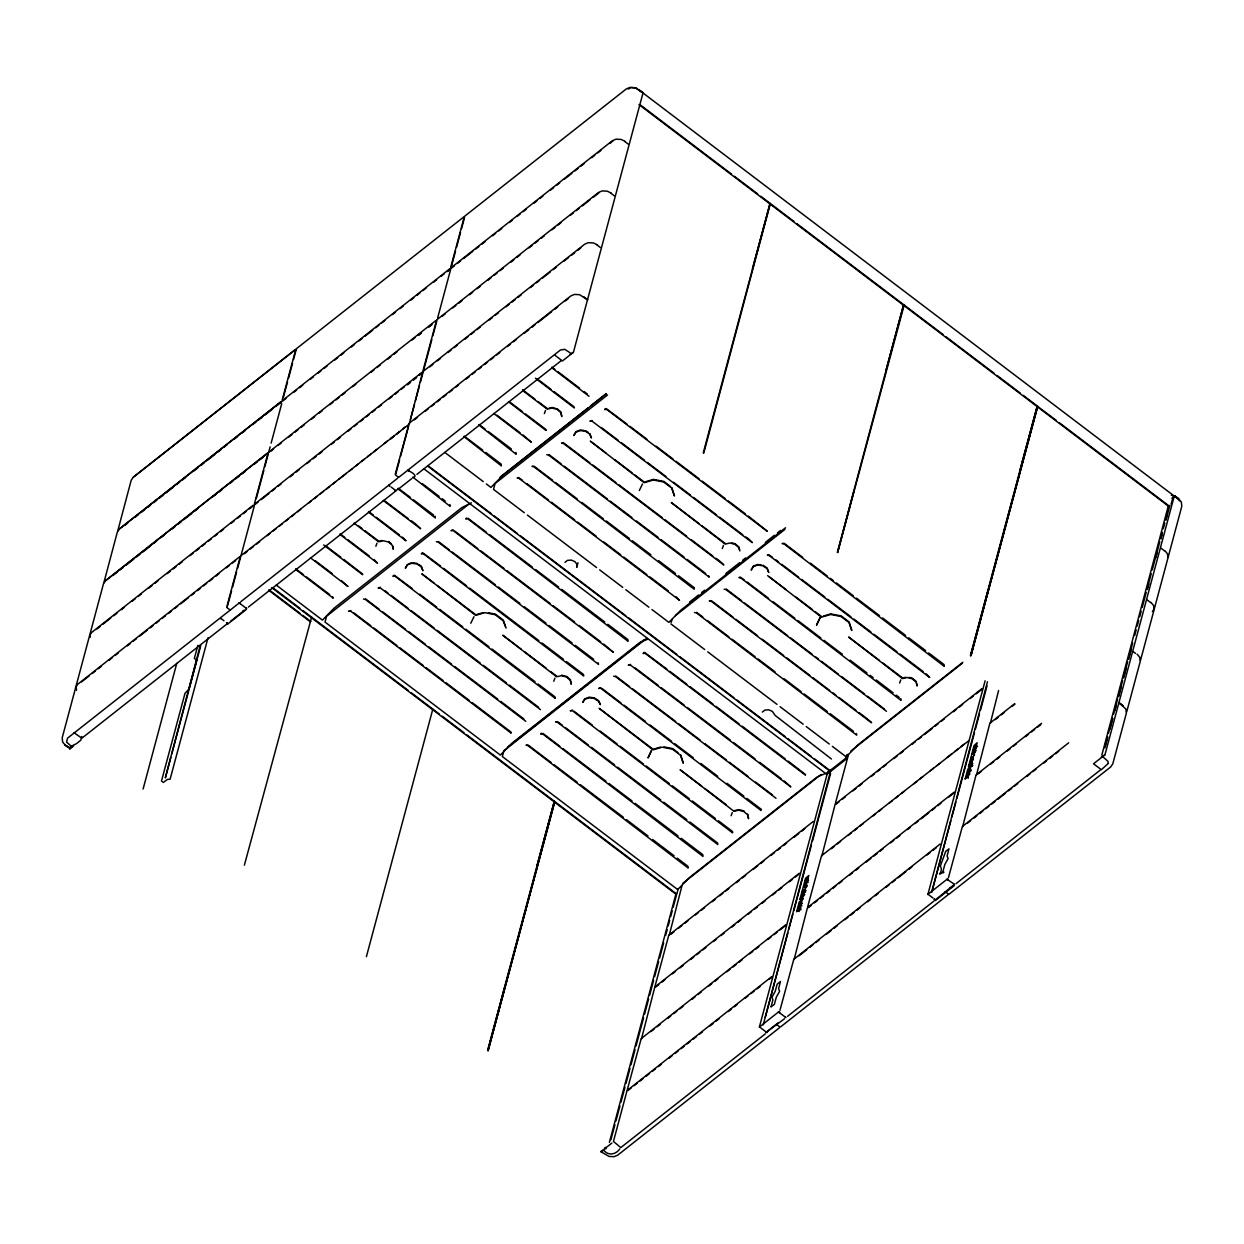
<?xml version="1.0" encoding="UTF-8"?>
<svg xmlns="http://www.w3.org/2000/svg" width="1244" height="1244" viewBox="0 0 1244 1244"><rect width="100%" height="100%" fill="white"/><g stroke="black" fill="none" stroke-linecap="round" stroke-linejoin="round"><path stroke-width="1.5" d="M73.925 732.685L81.886 738.19L226.175 624.581M945.098 891.824L949.016 894.249L1110.659 766.973L1112.789 763.878L1126.333 713.294L1125.867 709.018L1119.273 703.031M778.029 1022.895L765.962 1032.489L784.482 1018.758M933.016 898.044L928.008 894.249L947.011 879.29L954.521 884.329L935.441 899.879L934.306 899.023M226.657 622.933L227.652 623.571L226.532 622.715M246.374 607.818L246.654 608.596L239.237 602.967L67.534 738.174L66.57 742.108L71.934 746.804L72.261 745.638M408.763 471.025C405.14 469.004 420.13 475.55 413.117 477.525M785.104 1016.846L785.944 1017.608L778.511 1011.978L759.509 1026.938L765.806 1031.727M587.588 299.897L579.564 294.688L574.417 294.408L570.778 295.979L409.167 423.255L395.25 474.337M464.618 216.254L626.245 88.977L629.884 87.422L635.031 87.686L643.055 92.771L573.422 352.301L569.643 355.286M601.318 1151.104L601.614 1151.928M511.051 732.358L510.989 732.965M545.992 429.755L545.929 430.377M540.471 709.64L380.213 587.837L378.129 587.992L380.369 587.261M589.065 396.292L551.745 367.742M694.339 588.008L694.121 589.205L533.925 466.795L531.997 466.36L534.08 466.22L552.523 480.2M805.412 775.136L645.154 653.333L643.07 653.489L643.754 652.494M504.675 987.409L488.27 1049.143L554.591 801.634L488.021 1051.024L554.84 801.634M770.347 203.721L703.777 453.127M854.022 490.805L837.616 552.554L904.186 305.044M987.612 592.128L970.693 655.743L1037.527 406.353L1056.358 420.456M1037.527 406.353L970.958 655.759L1037.776 406.368M69.866 747.52L69.819 748.888L73.614 745.902M81.809 736.51L80.813 740.242L77.019 743.212M143.107 788.991L176.772 663.363M197.843 645.356L194.344 658.434L196.241 659.864M200.113 645.931L165.328 777.935L170.801 757.456M197.205 658.527L188.979 689.207L185.014 693.266L161.487 781.03L163.384 782.46L167.318 779.444L170.117 779.211L208.028 637.721M171.812 753.724L200.735 645.76M226.75 607.041L240.294 556.457M254.476 503.54L268.035 452.956M282.201 400.039L295.761 349.471M227.543 605.828L231.571 590.853M232.566 587.106L236.578 572.116M237.588 568.368L240.605 557.125M240.916 555.959L254.46 505.375M256.28 498.595L263.806 470.496M264.817 466.749L268.331 453.625M268.642 452.458L270.15 446.845M271.145 443.097L281.688 403.756M283.508 396.96L287.535 381.986M288.53 378.238L292.542 363.248M293.553 359.5L296.056 350.124M244.368 865.202L311.622 617.164M333.05 598.022L332.677 596.825M347.838 586.359L341.322 580.513M362.642 574.712L323.689 544.965M375.859 546.287L376.979 543.177M422.665 372.018L409.416 423.489M422.976 370.852L436.535 320.268M450.717 267.351L464.261 216.767M399.557 460.031L395.545 475.006L398.391 477.167M400.568 456.284L408.592 426.303M410.411 419.523L414.439 404.533M415.434 400.786L419.446 385.796M420.456 382.048L422.96 372.687M423.784 369.639L431.808 339.674M432.819 335.927L436.831 320.936M437.655 317.889L450.701 269.186M451.51 266.138L455.522 251.164M456.532 247.416L460.544 232.426M461.555 228.678L464.556 217.436M363.497 599.048L365.425 599.484L525.777 721.318M377.43 563.066L373.977 559.536M405.871 540.673L402.418 537.144M436.317 541.715L438.246 542.151L598.519 664.358L598.224 662.772M366.389 956.698L432.834 709.096M470.776 623.26L473.964 616.729M531.141 442.024L523.071 434.996M544.359 413.583L545.494 410.489M546.785 454.713L548.713 455.148L708.971 576.952M506.106 628.111L503.151 620.74L495.174 614.692L484.818 612.67L475.659 615.376L421.809 573.826L434.156 583.203M574.37 407.97L535.418 378.223M577.993 562.708L576.749 567.388L577.029 564.434L574.946 561.65L571.307 560.095L567.482 560.36L564.963 562.35M553.782 681.23L554.917 678.135M488.006 1048.925L554.311 801.229M639.292 490.571L642.464 484.025M613.385 652.322L603.791 644.143M613.65 676.207L615.578 676.643L776.007 798.275M703.264 452.894L770.067 203.316L752.449 268.797M671.231 622.404L672.009 619.481M679.488 600.277L676.036 596.747M694.541 612.499L696.453 612.934L856.727 735.157L856.447 733.571M709.064 576.983L708.691 575.785M722.298 548.542L723.417 545.432M724.117 589.205L726.045 589.64L886.474 711.273M739.9 550.968L738.718 547.531L735.002 544.328L729.886 543.022L725.128 544.094L671.278 502.545L699.05 523.615M767.175 531.079L748.282 516.104M605.533 1147.341L605.968 1148.787M609.389 1142.381L676.052 893.565M610.913 1139.722L614.925 1124.716M615.936 1120.968L619.947 1105.963M620.958 1102.215L624.97 1087.209M625.981 1083.462L629.993 1068.472M631.003 1064.708L635.031 1049.718M636.026 1045.955L643.568 1017.841M644.579 1014.093L648.591 999.087M649.601 995.34L653.613 980.334M654.624 976.587L658.636 961.581M659.647 957.833L663.658 942.828M665.68 935.332L667.173 929.703M668.183 925.956L669.692 920.327M670.703 916.579L672.211 910.95M673.206 907.203L676.72 894.078L466.951 734.971M677 893.285L678.244 888.651M626.992 1090.848L613.447 1141.432L620.787 1147.606L765.324 1033.842M627.303 1089.682L641.22 1038.584L785.493 924.976M654.733 987.363L641.469 1038.833M655.044 986.181L668.759 935.286L813.234 821.475M681.961 885.728L669.21 935.332M767.641 575.63L821.491 617.179L830.65 614.474L841.006 616.495L848.968 622.529L851.782 630.506L849.123 621.953L841.162 615.904L830.805 613.883L823.481 616.06M731.114 815.737L732.249 812.627M837.352 552.336L903.642 304.64L886.039 370.121M790.717 786.814L784.202 780.952M759.338 1027.217L827.664 772.229M831.023 769.445L763.241 1024.838M765.247 1017.343L787.856 932.969M788.851 929.221L792.879 914.216M793.874 910.468L811.461 844.847M812.472 841.099L830.557 773.597M846.837 754.688L845.92 758.094L829.639 770.907L427.734 466.08M847.895 754.346L846.729 758.731L826.825 774.39L424.08 468.941M779.957 1010.315L793.796 959.295L940.137 844.023M807.372 907.98L794.123 959.466M807.683 906.814L821.506 855.779L968.952 740.584M835.097 804.479L821.849 855.965M835.408 803.313L848.47 754.61M899.614 683.034L900.749 679.924M929.641 677.42L926.189 673.89M970.429 655.541L1037.232 405.964L1023.314 395.405M927.853 894.529L985.124 680.779M987.472 681.743L931.74 892.15L950.82 820.9M951.831 817.152L955.859 802.147M956.854 798.399L974.441 732.778M975.451 729.031L979.463 714.025M980.474 710.277L987.005 685.91M942.983 871.406L944.834 864.471L948.13 858.531L947.104 856.012L948.954 848.843L945.704 851.409L940.34 866.119C944.32 872.775 934.26 876.818 943.792 872.013M948.457 877.611L962.374 826.514L1068.674 742.808M962.623 826.762L976.027 775.028L1041.539 723.339M998.59 690.529L990.348 723.262M1101.842 755.03L1168.318 505.904M1105.03 746.167L1107.533 736.79M1108.544 733.043L1112.571 718.037M1113.567 714.289L1117.594 699.284M1118.589 695.536L1122.617 680.53M1123.612 676.783L1127.639 661.777M1128.65 658.029L1132.662 643.039M1134.668 635.529L1136.176 629.915M1137.187 626.152L1138.695 620.538M1139.691 616.775L1141.199 611.162M1142.21 607.399L1146.222 592.408M1147.232 588.661L1151.244 573.655M1152.255 569.908L1159.797 541.778M1160.792 538.03L1162.3 532.401M1163.311 528.653L1164.819 523.024M1165.815 519.277L1167.323 513.648M1104.921 747.877L1107.751 737.303M1109.912 729.217L1112.774 718.566M1114.919 710.573L1116.412 704.975M1118.605 696.796L1121.419 686.315M1123.627 678.058L1126.411 667.655M1128.635 659.336L1131.402 648.995M1147.341 589.547L1148.85 583.934M1155.909 557.576L1157.402 551.978M1160.901 538.932L1162.409 533.334M1165.908 520.272L1169.904 505.344M1171.164 504.131L1173.232 496.418M1104.812 755.326L1174.289 495.998M1126.644 712.128L1140.204 661.559L1139.737 657.267L1137.125 654.204M1140.515 660.377L1154.074 609.809L1153.592 605.517L1150.98 602.454M1168.24 556.892L1181.8 506.308L1181.333 502.032L1178.721 498.953L1174.849 495.998L1178.721 498.953L1174.803 496.014L1171.91 498.238M536.693 866.71L554.326 801.416M1019.629 471.429L1037.263 406.15M801.136 902.693C801.882 898.09 796.58 908.027 801.136 902.693L802.349 903.611M800.669 904.994C796.829 911.743 799.052 901.231 801.882 905.927M799.441 909.006C800.203 904.404 794.9 914.34 799.441 909.006L800.654 909.924M969.636 770.005C970.382 765.402 965.08 775.339 969.636 770.005L970.849 770.922M968.781 773.162C969.542 768.559 964.24 778.495 968.781 773.162L969.993 774.079M806.594 880.317L807.76 877.844L805.288 880.379L807.822 881.234L805.832 880.923M806.952 881.561C803.111 888.278 805.319 877.829 808.165 882.494M804.137 887.236C809.953 881.327 799.612 887.376 805.972 887.672M802.815 892.135C808.631 886.241 798.306 892.275 804.666 892.57M801.976 895.291C807.791 889.398 797.451 895.431 803.811 895.727M976.291 745.716C972.466 752.433 974.658 741.984 977.504 746.633M973.477 751.392C979.292 745.483 968.967 751.516 975.327 751.811M969.636 765.76C975.436 759.866 965.111 765.9 971.471 766.195M948.239 894.638L780.517 1026.953M389.559 486L388.719 485.238L389.854 486.093M407.519 564.309L405.326 568.306L407.363 564.9L411.733 563.268L416.942 563.983L421.172 566.798L422.944 570.732L421.327 566.207L418.513 564.325M1108 763.738L1101.344 769.694L1093.538 763.785L1097.332 760.799M1152.41 611.504L1154.385 608.627L1167.929 558.058L1167.463 553.782L1164.851 550.703M971.237 764.858L977.162 742.746L974.068 745.576L968.407 766.91L971.237 764.858L972.45 765.775M294.983 349.844L133.357 477.136L131.211 480.215L117.698 531.11M281.128 401.594L119.502 528.871L117.356 531.966L103.827 582.861M267.258 453.345L105.631 580.621L103.485 583.716L89.926 634.3L90.252 637.255M967.272 777.205C970.895 771.373 962.887 779.693 967.272 777.205L968.501 778.122M561.277 360.62L416.896 474.368M801.136 898.448C806.936 892.554 796.611 898.588 802.971 898.883M973.414 753.926C977.426 748.157 969.294 755.637 973.414 753.926L974.627 754.859M972.093 758.84C976.12 753.071 967.972 760.551 972.093 758.84L973.306 759.757M970.476 762.603C976.291 756.71 965.95 762.743 972.31 763.038M972.373 765.107L971.626 766.071L970.398 765.153M69.819 748.888L71.857 746.493M418.466 335.413L421.467 332.972M428.947 326.892L431.932 324.451L428.807 326.783M407.597 384.723L410.582 382.297M413.583 379.855L416.569 377.414M419.555 374.988L422.556 372.547L419.508 374.942M390.74 438.914L393.726 436.473M396.727 434.032L399.713 431.606L396.509 433.876M296.119 348.942L463.483 217.156M133.357 477.136L294.812 350.062M282.264 400.692L449.628 268.906M450.763 268.004L612.375 140.727L616.013 139.172L621.16 139.437L625.188 141.396M119.502 528.871L280.957 401.812M124.727 525.419L127.774 523.024M135.409 517.022L138.457 514.612M141.505 512.217L144.553 509.807M147.601 507.412L150.648 505.002M153.696 502.607L156.76 500.212M159.807 497.802L162.855 495.407M165.903 492.997L173.522 486.995M176.57 484.6L179.618 482.19M182.666 479.795L185.729 477.385M193.349 471.383L197.92 467.791M200.968 465.38L204.016 462.986M207.064 460.575L214.699 454.573M217.747 452.178L220.794 449.768M223.842 447.373L226.89 444.963M234.51 438.961L237.573 436.566M242.145 432.959L245.192 430.564M252.812 424.562L255.86 422.151M258.907 419.757L261.955 417.346M265.019 414.952L272.638 408.949M275.686 406.539L281.782 401.75M282.917 400.848L285.964 398.453M293.568 392.466L296.616 390.072M299.664 387.661L302.696 385.267M310.316 379.28L313.348 376.885M317.92 373.293L320.952 370.899M324 368.504L327.048 366.094M334.652 360.107L337.699 357.712M340.732 355.317L343.779 352.923M351.383 346.936L354.431 344.541M359.003 340.934L362.035 338.539M365.083 336.144L372.687 330.158M375.735 327.763L378.782 325.368M381.815 322.973L384.863 320.579M392.466 314.577L395.514 312.182M400.07 308.59L403.118 306.195M410.722 300.208L413.77 297.814M416.818 295.403L419.85 293.009M422.898 290.614L425.946 288.219M433.55 282.233L436.597 279.838M441.153 276.246L444.201 273.835M451.416 268.16L454.48 265.75M457.528 263.355L460.575 260.945M463.623 258.55L472.767 251.35M475.814 248.94L478.862 246.545M481.926 244.135L484.973 241.74M492.593 235.738L495.641 233.328M498.688 230.933L501.736 228.523M509.371 222.52L512.419 220.126M516.991 216.518L520.039 214.123M523.086 211.713L526.134 209.319M533.769 203.316L536.817 200.906M539.865 198.511L542.913 196.117M550.532 190.099L553.58 187.704M556.628 185.309L559.676 182.899M564.263 179.291L571.882 173.289M574.93 170.894L577.978 168.484M581.026 166.09L584.074 163.695M591.709 157.693L594.756 155.282M597.804 152.888L600.852 150.477M609.995 143.278L613.043 140.867M268.393 452.443L435.758 320.641M436.893 319.755L598.504 192.478L602.143 190.923L607.29 191.187L611.317 193.147M105.616 580.621L267.087 453.562M113.919 574.775L116.967 572.364M120.015 569.97L123.063 567.559M126.11 565.165L133.73 559.162M136.793 556.752L139.841 554.357M142.889 551.947L150.508 545.945M153.556 543.55L156.604 541.14M161.176 537.548L164.239 535.138M171.859 529.135L174.906 526.741M177.954 524.33L181.002 521.936M184.05 519.541L191.685 513.523M194.733 511.128L197.78 508.734M213.019 496.714L216.083 494.319M219.131 491.924L222.178 489.514M229.798 483.512L232.846 481.117M235.893 478.707L238.941 476.312M241.989 473.902L245.052 471.507M254.196 464.292L257.244 461.897M260.291 459.502L263.339 457.092M270.57 451.401L273.618 449.006M278.19 445.414L281.222 443.004M288.841 437.017L291.873 434.623M294.921 432.228L297.969 429.833M301.001 427.438L304.049 425.044M311.653 419.041L314.701 416.647M319.273 413.055L322.305 410.66M329.909 404.673L332.957 402.278M336.004 399.884L339.037 397.474M342.084 395.079L345.132 392.684M352.736 386.697L355.784 384.303M370.992 372.314L374.04 369.919M377.087 367.524L380.12 365.13M387.739 359.143L390.772 356.748M393.819 354.353L396.867 351.959M412.075 339.97L415.123 337.575M418.155 335.18L421.203 332.786M442.133 316.303L445.181 313.892M452.8 307.89L455.848 305.495M458.912 303.085L461.959 300.69M469.579 294.688L472.627 292.278M477.198 288.686L480.246 286.275M487.881 280.273L490.929 277.878M493.977 275.468L497.025 273.074M500.072 270.679L503.12 268.269M510.74 262.266L513.803 259.872M516.851 257.461L519.899 255.067M529.042 247.851L532.09 245.457M535.138 243.062L538.186 240.652M541.249 238.257L544.297 235.847M551.916 229.845L554.964 227.45M558.012 225.04L561.06 222.645M570.218 215.43L573.266 213.035M576.314 210.64L579.362 208.23M582.41 205.835L590.029 199.833M593.093 197.423L599.188 192.618M253.387 505.095L91.761 632.372L89.615 635.466L76.071 686.05L76.537 690.327M254.522 504.193L421.887 372.391M423.022 371.505L584.649 244.228L588.272 242.673L593.419 242.938L597.447 244.897M97.001 628.92L100.049 626.525M103.096 624.115L110.716 618.112M113.779 615.718L116.827 613.308M121.399 609.7L124.447 607.305M132.066 601.303L135.114 598.893M138.162 596.498L141.225 594.103M148.845 588.101L151.892 585.691M154.94 583.296L157.988 580.886M167.147 573.686L170.195 571.276M173.243 568.881L176.29 566.486M179.338 564.076L182.386 561.682M190.005 555.679L193.053 553.269M196.117 550.874L199.164 548.464M202.212 546.069L205.26 543.659M208.308 541.264L211.356 538.87M214.403 536.459L217.451 534.065M220.515 531.654L223.562 529.26M231.182 523.257L234.23 520.847M237.277 518.453L240.325 516.042M243.373 513.648L246.421 511.237M249.484 508.843L252.532 506.448M255.191 504.349L258.239 501.954M261.271 499.559L268.891 493.557M271.923 491.162L274.971 488.768M278.018 486.373L281.051 483.978M290.179 476.794L293.226 474.384M296.274 471.989L299.306 469.594M306.926 463.608L309.958 461.213M313.006 458.818L316.054 456.424M319.086 454.029L322.134 451.619M331.262 444.435L334.309 442.04M337.357 439.645L340.389 437.25M347.993 431.264L351.041 428.853M354.089 426.459L357.137 424.064M360.169 421.669L363.217 419.275M366.265 416.88L369.297 414.485M372.345 412.091L375.393 409.696M378.425 407.301L381.473 404.891M389.077 398.904L392.124 396.509M395.172 394.115L398.204 391.72M401.252 389.325L404.3 386.931M407.332 384.536L410.38 382.126M413.428 379.731L416.46 377.336M429.786 366.856L432.834 364.445M437.421 360.838L440.469 358.443M448.089 352.441L451.137 350.03M454.184 347.636L457.232 345.241M464.867 339.239L467.915 336.829M470.963 334.434L474.011 332.024M477.058 329.629L480.106 327.219M489.25 320.019L492.313 317.624M495.361 315.214L498.409 312.819M506.028 306.817L509.076 304.407M512.124 302.012L515.172 299.602M518.235 297.207L521.283 294.797M530.426 287.597L533.474 285.203M536.522 282.792L539.569 280.398M542.617 277.987L550.252 271.985M553.3 269.59L556.348 267.18M563.967 261.178L568.539 257.586M571.602 255.175L574.65 252.781M577.698 250.371L580.746 247.976M239.517 556.846L77.906 684.122L75.76 687.217L62.2 737.801L62.666 742.077L65.279 745.156L69.073 747.877L72.09 745.856M240.667 555.944L409.105 424.204M81.606 681.867L89.226 675.865M92.289 673.471L95.337 671.06M98.385 668.666L101.433 666.255M109.052 660.253L112.1 657.858M115.148 655.448L118.211 653.053M127.355 645.838L130.402 643.443M133.45 641.049L136.498 638.638M139.546 636.244L147.181 630.241M150.229 627.831L153.276 625.437M156.324 623.026L159.372 620.632M162.42 618.221L165.468 615.827M168.515 613.432L171.579 611.022M174.626 608.627L177.674 606.217M180.722 603.822L188.342 597.82M191.389 595.409L194.437 593.015M197.485 590.605L200.548 588.21M203.596 585.815L206.644 583.405M209.692 581.01L212.74 578.6M215.787 576.205L218.835 573.795M226.47 567.793L229.518 565.398M232.566 562.988L235.614 560.593M244.368 553.704L247.416 551.294M250.448 548.899L253.496 546.505M256.544 544.11L259.576 541.715M267.196 535.729L270.228 533.334M273.276 530.939L276.323 528.529M279.356 526.134L282.404 523.74M285.451 521.345L288.484 518.95M291.531 516.555L294.579 514.161M297.611 511.766L300.659 509.371M308.263 503.369L311.311 500.974M314.359 498.58L317.391 496.185M320.439 493.79L323.487 491.396M326.534 489.001L329.567 486.606M332.615 484.211L335.662 481.801M338.695 479.406L346.314 473.42M349.346 471.025L352.394 468.63M355.442 466.236L358.474 463.841M361.522 461.446L364.57 459.036M367.602 456.641L370.65 454.247M373.698 451.852L376.73 449.457M384.349 443.47L387.382 441.076M390.429 438.681L393.477 436.271M402.605 429.087L405.637 426.692M414.392 419.803L417.455 417.393M425.075 411.391L428.123 408.996M431.17 406.586L434.218 404.191M437.266 401.781L440.314 399.386M443.377 396.976L446.425 394.581M449.473 392.187L452.521 389.776M455.568 387.382L458.616 384.971M466.236 378.969L469.299 376.574M472.347 374.164L475.395 371.769M478.442 369.359L481.49 366.964M484.538 364.57L487.586 362.159M490.634 359.765L493.681 357.355M496.745 354.96L499.793 352.55M507.412 346.547L510.46 344.153M513.508 341.742L516.555 339.348M524.191 333.345L528.762 329.738M531.81 327.343L534.858 324.933M537.906 322.538L551.636 311.731M554.684 309.336L557.732 306.926M565.351 300.924L568.399 298.529M240.838 601.692L397.66 478.194M398.795 477.307L560.422 350.015L564.76 349.331L570.25 352.892M72.929 745.389L76.459 743.663M230.84 621.051L243.466 611.115M248.396 607.072L394.675 491.878M398.204 489.25L395.172 490.774M399.34 488.363L411.982 478.411M569.892 354.353L573.422 352.301M227.465 624.27L246.468 609.296M566.222 357.977L562.428 360.962L554.637 355.038M566.798 357.526L569.068 355.737M500.026 477.214L587.992 407.939M591.024 405.544L606.201 393.602M606.061 394.006L502.7 475.41L490.945 487.43L486.326 483.932M469.439 503.711L326.581 616.215L325.011 622.062L500.383 755.077L512.124 743.057L639.82 642.495L647.409 639.292M607.554 394.954L495.081 483.527L493.51 489.374L524.284 512.715M471.398 502.825L461.882 507.552L334.185 608.098L322.445 620.118L276.292 585.115M393.602 575.35L392.917 576.345L395.001 576.19L555.275 698.413L554.979 696.827L538.077 684.013M422.058 552.942L421.374 553.938L423.458 553.798L583.731 676.005L583.436 674.419L566.533 661.606M466.438 518.002L465.754 518.997L467.822 518.841L628.033 641.266L627.816 639.478L607.834 624.332M605.346 408.607L604.662 409.603L606.745 409.447L766.957 531.141M689.487 602.143L698.584 594.99M701.616 592.595L704.648 590.2M725.89 573.484L739.542 562.739M742.575 560.344L745.607 557.95M765.324 542.431L774.421 535.262M777.453 532.867L780.486 530.488M785.508 527.767L680.623 610.353L668.883 622.373L651.965 609.544M507.645 747.193L553.036 711.459M556.052 709.064L581.772 688.818M584.804 686.424L587.837 684.044M590.853 681.665L622.638 656.645M625.654 654.251L643.817 639.96M646.771 638.203L503.898 750.723L502.343 756.554L677.7 889.569L689.456 877.549L817.137 776.987L824.741 773.784M675.445 615.624L784.871 529.446M541.358 733.136L540.673 734.131L542.757 733.991L702.953 856.401L702.736 854.612L681.214 838.301M762.37 712.081L764.904 710.091L768.714 709.811L772.353 711.366L775.136 715.409L831.427 758.995M962.84 662.259L857.956 744.845L846.2 756.865L832.36 746.369M682.816 883.349L821.024 774.514M850.849 751.018L962.079 663.425M826.016 773.784L829.764 770.44L814.307 758.716M835.47 803.966L981.734 688.787M671.138 934.042L674.17 931.663M678.726 928.071L681.774 925.676M684.806 923.281L687.839 920.887M695.443 914.915L698.475 912.521M701.507 910.126L704.555 907.731M712.143 901.76L715.176 899.365M719.732 895.773L722.78 893.379M725.812 890.999L728.844 888.605M736.448 882.618L739.48 880.223M742.512 877.844L745.56 875.449M753.149 869.463L757.705 865.871M760.737 863.491L763.785 861.097M771.373 855.11L774.406 852.715M777.453 850.336L780.486 847.941M783.518 845.547L786.566 843.152M794.154 837.181L798.71 833.589M801.742 831.194L804.79 828.799M836.124 804.122L839.171 801.711M842.219 799.317L845.267 796.922M852.886 790.92L855.934 788.525M858.982 786.115L862.03 783.72M871.173 776.52L874.221 774.126M877.269 771.715L880.317 769.321M883.364 766.926L886.412 764.516M894.032 758.529L897.079 756.119M900.127 753.724L903.175 751.329M912.303 744.13L915.351 741.719M918.399 739.325L921.446 736.93M924.494 734.52L932.114 728.533M935.161 726.123L938.209 723.728M941.257 721.333L944.305 718.923M953.448 711.723L956.496 709.329M959.544 706.934L962.592 704.524M970.211 698.537L973.259 696.127M976.307 693.732L982.402 688.927M655.09 986.834L799.363 873.226M1014.404 703.886L989.851 723.262L976.478 775.012M655.759 986.99L658.791 984.595M661.824 982.2L664.871 979.821M672.46 973.834L675.492 971.44M680.048 967.863L683.096 965.468M690.684 959.482L693.717 957.087M696.764 954.708L699.797 952.313M702.829 949.918L705.877 947.524M713.465 941.553L716.497 939.158M721.053 935.566L724.101 933.171M731.69 927.2L734.722 924.805M737.77 922.41L740.802 920.016M748.39 914.045L751.438 911.65M754.47 909.255L757.503 906.86M762.059 903.268L765.107 900.889M772.695 894.902L775.727 892.508M778.775 890.113L781.807 887.734M789.396 881.747L792.444 879.352M795.476 876.958L798.508 874.563M831.412 848.672L834.444 846.262M837.492 843.867L840.54 841.473M848.159 835.47L851.207 833.076M854.255 830.665L857.303 828.271M860.35 825.876L863.398 823.466M872.542 816.266L875.589 813.871M878.637 811.477L881.685 809.066M889.304 803.08L892.352 800.669M895.4 798.275L898.448 795.88M901.496 793.47L904.543 791.075M913.687 783.875L916.735 781.481M919.782 779.071L922.815 776.676M930.434 770.674L933.482 768.279M936.53 765.884L939.578 763.474M947.197 757.472L951.769 753.88M954.817 751.485L957.864 749.075M960.912 746.68L963.96 744.285M995.324 719.592L998.357 717.197M1001.389 714.802L1004.437 712.408M1012.025 706.437L1015.057 704.042M807.729 907.467L954.008 792.272M651.001 1031.571L654.033 1029.177M657.081 1026.782L660.113 1024.387M667.701 1018.416L670.749 1016.021M673.781 1013.627L676.814 1011.232M679.862 1008.837L682.894 1006.443M692.006 999.274L695.038 996.879M698.086 994.485L701.118 992.09M708.707 986.119L711.755 983.724M714.787 981.329L717.819 978.935M726.931 971.766L729.979 969.371M733.011 966.977L736.044 964.598M739.076 962.203L742.124 959.808M749.712 953.821L752.744 951.442M755.792 949.048L758.824 946.653M767.937 939.469L770.969 937.09M774.017 934.695L777.049 932.3M780.081 929.906L786.161 925.116M808.398 907.622L811.446 905.212M814.493 902.817L817.541 900.423M820.589 898.012L823.637 895.618M826.685 893.223L829.732 890.813M832.78 888.418L835.828 886.023M838.876 883.613L841.924 881.219M849.528 875.216L852.575 872.821M855.623 870.427L858.671 868.017M866.29 862.014L870.862 858.422M873.91 856.027L876.958 853.617M880.006 851.223L883.053 848.828M890.673 842.826L893.721 840.431M896.769 838.021L899.816 835.626M907.436 829.624L910.484 827.229M915.055 823.621L918.103 821.227M921.151 818.832L928.77 812.83M931.818 810.435L934.85 808.025M937.898 805.63L940.946 803.235M948.566 797.233L954.661 792.428M978.422 773.721L981.454 771.327M990.566 764.158L993.598 761.763M996.646 759.369L999.678 756.974M1007.267 751.003L1010.315 748.608M1013.347 746.213L1016.379 743.819M1025.491 736.65L1028.539 734.255M1031.571 731.861L1034.604 729.482M1037.651 727.087L1040.684 724.692M627.349 1090.335L771.638 976.727M628.018 1090.49L631.066 1088.096M634.098 1085.701L637.13 1083.306M640.162 1080.927L643.21 1078.532M646.242 1076.138L649.275 1073.743M652.322 1071.348L655.355 1068.969M658.387 1066.574L661.435 1064.18M669.023 1058.193L672.055 1055.798M675.103 1053.419L678.135 1051.024M681.168 1048.63L684.216 1046.235M687.248 1043.84L690.28 1041.461M693.328 1039.067L696.36 1036.672M699.392 1034.277L702.44 1031.882M710.029 1025.911L713.061 1023.517M716.109 1021.122L719.141 1018.727M728.253 1011.559L731.285 1009.164M734.333 1006.769L737.365 1004.374M744.954 998.403L748.002 996.009M751.034 993.614L754.066 991.219M757.114 988.824L760.146 986.445M769.258 979.261L772.291 976.867M799.099 955.765L806.718 949.763M809.766 947.368L812.814 944.958M815.862 942.563L818.91 940.169M826.529 934.166L831.101 930.574M834.149 928.164L837.196 925.769M844.816 919.767L847.864 917.372M850.912 914.962L853.959 912.567M857.007 910.173L860.039 907.778M867.659 901.776L870.707 899.365M875.278 895.773L878.326 893.379M885.946 887.376L888.994 884.966M892.041 882.571L895.089 880.177M898.137 877.766L905.756 871.78M908.804 869.369L911.852 866.975M927.091 854.97L930.139 852.575M933.187 850.181L936.234 847.77M967.583 823.077L970.631 820.682M973.663 818.303L976.696 815.909M979.743 813.514L982.776 811.119M985.808 808.724L988.856 806.345M991.888 803.951L994.92 801.556M997.968 799.161L1005.556 793.19M1008.589 790.795L1011.636 788.401M1014.669 786.006L1017.701 783.611M1026.813 776.443L1029.861 774.048M1032.893 771.653L1035.925 769.258M1043.529 763.287L1046.562 760.893M1049.594 758.498L1052.642 756.103M1055.674 753.708L1058.706 751.329M604.631 1148.056L605.299 1148.57M611.924 1143.049L600.93 1151.711L608.969 1156.407L614.116 1156.687L617.755 1155.116L779.382 1027.839M1097.908 760.348L1100.178 758.56M1100.753 758.109L1104.532 755.124L1101.344 756.896M601.194 1151.913L603.589 1150.031C608.098 1155.971 615.624 1154.79 619.73 1148.974M787.561 1016.332L933.824 901.154M956.061 883.644L1100.334 770.036M935.255 900.594L954.257 885.619M949.825 888.2L954.443 884.919L953.604 884.157M628.422 89.07L630.195 87.935M1171.366 495.314L1172.19 494.863M408.981 563.765L411.888 562.677M646.149 481.568L653.473 479.391L663.829 481.412L670.469 486.451M483.138 612.623L475.814 614.8L437.235 585.535M660.471 747.115L653.147 749.292L599.141 708.334L652.991 749.868L662.15 747.162L672.506 749.183L680.468 755.232L683.283 763.194L680.623 754.641M242.938 610.695L244.617 610.213M548.931 408.203L552.103 407.488L555.524 408.359M382.017 540.534L378.845 541.249L364.958 530.721M905.787 677.296L902.615 677.996L882.556 662.788M734.115 810.699L738.858 809.626L743.99 810.933M631.346 87.546L636.322 88.06L641.826 92.367M220.515 618.703L220.235 618.61M407.737 470.263L408.623 470.263M395.265 490.867L396.152 490.867L395.157 490.665M240.232 603.589L239.237 602.967L240.123 602.967M226.766 623.571L227.652 623.571L226.641 623.353M934.555 899.894L935.441 899.879L934.446 899.256M779.397 1011.978L778.511 1011.978L779.506 1012.616M766.942 1032.582L765.931 1032.364M934.462 899.785L935.441 899.879L934.431 899.676M583.871 430.455L580.404 429.989L576.019 431.621L573.826 435.618L575.863 432.197L580.248 430.564L585.442 431.279L589.672 434.094L591.444 438.028L589.827 433.518M761.188 564.947L757.72 564.481L753.351 566.113L751.158 570.11L753.195 566.689L757.565 565.056L762.774 565.771L766.988 568.586L768.776 572.52L767.159 568.01L762.93 565.196M413.63 562.91L417.098 563.392M488.425 612.763L495.33 614.101L503.307 620.15L505.546 626.525M664.032 746.913L672.662 748.593L677.98 752.62M239.237 602.967L240.232 603.169M948.021 879.492L947.011 879.29L948.021 879.912M731.752 542.882L735.157 543.737L738.874 546.956L739.558 549.63M909.069 677.374L912.49 678.229L916.206 681.448M561.542 675.134L566.658 676.441L570.374 679.644L571.245 684.231L570.218 680.235L566.502 677.016L561.371 675.725L556.628 676.783L502.778 635.233L521.298 649.29M606.139 408.545L626.883 424.017M592.113 420.519L589.874 421.249L591.957 421.094L751.78 542.322C754.362 544.297 747.178 537.066 745.794 537.066M453.189 529.913L450.95 530.644L453.034 530.504L613.292 652.291M422.851 552.88L440.516 566.036M644.548 652.431L666.831 669.07M630.521 664.405L628.282 665.136L630.366 664.996L790.624 786.783M394.41 575.288L412.059 588.428M600.93 687.699L598.691 688.43L600.774 688.29L761.048 810.513L761.157 809.393M350.792 610.555L348.553 611.286L350.637 611.146L510.895 732.934M572.489 710.106L570.25 710.837L572.333 710.682L732.607 832.905L732.7 831.801M585.597 430.704L588.412 432.57M641.64 91.963L1178.255 499.124M639.976 104.651L731.55 174.113M734.442 176.306L757.736 193.971M760.768 196.272L793.812 221.339M796.798 223.609L943.216 334.652M945.953 336.735L994.08 373.231M997.019 375.455L1020.282 393.104M1059.328 422.711L1169.344 506.152M638.949 104.574L1168.505 506.215M624.768 141.489L628.096 144.009M1161.103 548.262L1164.431 550.781M610.897 193.224L614.241 195.759M1147.232 600.012L1150.576 602.531M597.042 244.975L600.37 247.509M1133.362 651.763L1135.585 653.442M1103.241 757.129L1107.953 761.312L1108.155 763.147M551.901 367.151L554.979 369.484M558.058 371.816L579.564 388.144M584.182 391.627L587.261 393.959M629.946 426.35L646.864 439.179M656.086 446.161L672.988 458.989M676.052 461.322L699.112 478.8M702.176 481.133L725.236 498.611M728.3 500.943L745.218 513.772M802.675 557.343L784.233 543.364L782.149 543.504L784.078 543.939L944.274 666.364L944.056 664.576L928.693 652.929M810.357 563.174L827.26 575.988M830.339 578.32L833.402 580.653M836.481 582.985L853.384 595.814M856.463 598.146L879.508 615.624M882.587 617.957L905.632 635.435M908.711 637.768L925.614 650.596M537.113 378.798L550.952 389.294M554.015 391.627L573.997 406.772M601.334 427.516L618.237 440.329M621.316 442.662L644.361 460.14M647.44 462.473L665.882 476.468M673.564 482.283L690.467 495.112M693.53 497.444L716.591 514.923M719.67 517.255L742.715 534.733M772.508 557.343L768.683 554.684L767.361 555.151L769.274 555.586L929.532 677.389M775.587 559.676L778.651 562.008M781.73 564.325L798.632 577.154M801.711 579.486L824.756 596.964M827.835 599.297L850.88 616.775M853.959 619.108L870.862 631.936M873.941 634.269L896.986 651.747M900.065 654.08L923.11 671.558M522.667 389.823L534.998 399.2M538.092 401.532L547.344 408.561M605.75 452.847L590.309 441.138L644.159 482.688L653.318 479.982L663.674 482.003L671.651 488.037L674.45 496.014L671.807 487.461M615.002 459.86L631.983 472.736M635.062 475.084L644.314 482.097M702.145 525.948L725.283 543.504M769.181 576.796L786.161 589.672M795.414 596.7L812.394 609.576M815.473 611.908L821.646 616.589M879.461 660.44L848.61 637.037L902.46 678.586L907.203 677.513L912.334 678.82L916.05 682.023L917.077 686.035L916.548 682.785M522.511 390.414L547.189 409.136L551.947 408.079L557.063 409.369L560.795 412.588L561.806 416.584L560.951 411.997L557.219 408.794M975.094 747.613L976.322 748.546M975.001 749.821L976.229 750.738M974.068 751.485L975.28 752.402M510.211 402.372L522.496 411.702M525.574 414.034L545.556 429.18M589.796 462.737L563.656 442.911L561.588 443.066L563.501 443.502L723.339 564.714C726.138 566.658 717.119 558.463 715.798 558.307M592.859 465.054L615.92 482.548M618.983 484.88L662.01 517.504M665.089 519.837L686.61 536.164M691.213 539.663L712.734 555.975M744.067 579.735L740.227 577.092L738.905 577.558L740.833 577.993L901.029 700.403L900.811 698.63M747.131 582.068L768.652 598.395M773.27 601.878L794.776 618.206M797.855 620.538L820.9 638.016M823.979 640.349L842.421 654.328M850.103 660.16L867.006 672.988M870.085 675.321L873.148 677.653M876.227 679.97L893.13 692.799M896.209 695.132L899.272 697.464M508.516 401.796L545.836 430.346M971.129 760.162L972.341 761.079M971.253 761.997L972.466 762.914M971.564 762.681L972.777 763.598M971.066 762.712L972.279 763.629M971.16 764.189L972.715 765.402M970.926 765.153L972.139 766.086M970.009 769.15L971.237 770.067M968.967 770.891L970.18 771.809M496.947 415.185L520.008 432.663M548.868 454.558L561.168 463.888M564.247 466.22L607.274 498.86M610.337 501.192L631.859 517.504M636.462 521.003L657.983 537.315M661.062 539.647L684.107 557.125M687.186 559.458L705.628 573.453M726.201 589.05L741.564 600.712M744.643 603.045L787.67 635.684M790.749 638.016L812.254 654.328M815.333 656.661L818.412 658.993M821.475 661.326L838.378 674.139M841.457 676.472L864.502 693.95M867.581 696.282L884.484 709.111M493.728 413.443L531.033 441.993M967.397 774.701L968.609 775.618M479.08 424.499L485.238 429.164M488.301 431.497L511.362 448.975M555.601 482.532L577.107 498.844M581.726 502.343L603.231 518.67M606.31 520.987L629.355 538.481M632.434 540.813L650.876 554.793M658.558 560.624L675.461 573.437M678.54 575.77L693.903 587.432M732.918 617.024L711.413 600.712L709.329 600.852L711.257 601.287L871.08 722.5C874.423 724.443 860.008 712.999 858.935 712.594M735.997 619.356L757.518 635.668M762.121 639.167L783.642 655.479M786.706 657.812L809.766 675.305M812.83 677.638L829.732 690.451M832.811 692.784L835.89 695.116M838.954 697.449L855.872 710.262M478.924 425.09L516.182 454.262L515.965 452.474M464.292 436.146L482.734 450.141M485.813 452.474L501.176 464.121L501.394 465.909L464.136 436.737M522.356 480.2L518.53 477.541L517.209 478.007L519.137 478.442L679.395 600.246M526.974 483.683L548.495 500.01M551.558 502.343L574.619 519.821M577.683 522.153L596.125 536.133M603.807 541.964L620.709 554.793M623.788 557.125L646.833 574.604M649.912 576.936L668.355 590.916M696.609 612.359L702.767 617.008M707.369 620.507L728.891 636.835M731.954 639.167L755.015 656.645M758.094 658.978L774.996 671.791M784.218 678.789L801.12 691.617M804.184 693.95L827.244 711.428M830.308 713.761L853.368 731.239M444.792 452.427L483.247 481.583M527.363 515.047L596.576 567.544M599.655 569.876L622.731 587.37M625.81 589.703L648.886 607.212M670.843 623.866L704.679 649.539M707.758 651.872L776.987 704.368M780.066 706.701L803.142 724.21M806.205 726.543L829.281 744.036M427.858 465.614L491.224 513.679M494.319 516.027L517.504 533.614M520.598 535.962L625.716 615.687M628.811 618.035L676.736 654.375M679.83 656.723L733.929 697.76M737.023 700.108L784.948 736.448M788.027 738.796L811.228 756.383M942.828 871.749L943.636 872.371M942.563 872.122L943.372 872.744M422.214 483.543L439.116 496.372M442.195 498.704L445.259 501.037M467.977 518.266L486.42 532.245M489.498 534.578L532.525 567.217M535.604 569.55L558.649 587.028M561.728 589.361L604.755 622M669.894 671.402L686.797 684.231M689.876 686.564L712.936 704.042M716 706.374L739.06 723.852M742.124 726.185L785.151 758.824M788.229 761.157L805.568 774.561M412.837 477.136L450.095 506.308L449.877 504.52M398.204 488.208L410.489 497.522M413.568 499.855L433.55 515.016M454.729 531.079L477.774 548.557M480.853 550.89L503.913 568.368M506.977 570.701L550.003 603.34M553.082 605.673L574.604 621.984M579.206 625.483L600.728 641.811M635.124 667.904L658.185 685.382M661.248 687.714L684.309 705.192M687.372 707.525L730.415 740.164M733.478 742.497L754.999 758.809M759.602 762.308L781.123 778.635M398.049 488.783L435.291 517.955L435.073 516.182M391.145 487.073L395.032 490.012M384.94 501.021L408.001 518.499M411.064 520.832C412.759 520.894 423.084 530.924 420.13 528.405L383.245 500.43M438.401 541.56L449.162 549.724M452.225 552.056L495.267 584.68M498.331 587.012L519.852 603.34M524.455 606.839L545.976 623.151M549.055 625.483L572.1 642.961M575.179 645.294L593.621 659.289M615.733 676.052L629.557 686.548M632.636 688.881L675.663 721.504M678.742 723.837L700.248 740.164M704.866 743.648L726.372 759.975M729.451 762.308L747.893 776.287M755.574 782.118L772.477 794.932M368.613 511.502L373.231 515M376.294 517.333L399.355 534.811M443.579 568.368L466.64 585.846M469.719 588.179L538.87 640.629M541.933 642.961L563.454 659.273M602.469 688.865L620.912 702.86M623.99 705.177L645.496 721.504M650.114 725.003L671.62 741.315M674.699 743.648L693.141 757.627M700.823 763.458L717.726 776.287M726.947 783.269L743.85 796.098M746.929 798.43L760.753 808.927M368.457 512.077L405.777 540.642M358.785 526.041L361.88 528.373M524.377 651.623L545.976 668.012M550.61 671.527L556.783 676.207M701.709 786.115L680.11 769.725L733.96 811.275L738.703 810.217L743.834 811.508L747.551 814.727L748.577 818.739L747.706 814.136M704.788 788.463L726.403 804.837M353.996 523.102L378.689 541.84L383.447 540.767L388.563 542.073L392.28 545.276L393.306 549.288L392.777 546.023M807.356 879.352L808.569 880.27M806.096 884.717L807.325 885.65M805.661 885.666L806.874 886.583M340.172 533.894L344.775 537.392M347.853 539.725L369.375 556.052M419.757 594.259L436.66 607.072M439.723 609.404L462.784 626.898M465.847 629.231L488.908 646.709M491.986 649.041L535.013 681.681M574.028 711.273L592.471 725.252M600.152 731.083L617.055 743.896M620.134 746.229L643.179 763.723M646.258 766.055L669.303 783.533M672.382 785.866L689.285 798.679M692.364 801.012L715.409 818.505M718.488 820.822L732.312 831.319M340.016 534.485L377.321 563.034M804.79 889.631L806.003 890.548M804.339 890.58L805.568 891.497M803.593 891.528L804.806 892.461M803.5 893.721L804.712 894.654M801.898 897.841L803.111 898.759M799.736 904.232L800.965 905.165M325.384 545.556L340.747 557.203M343.826 559.536L362.688 574.106M384.987 590.76L388.05 593.093M391.129 595.409L408.032 608.238M411.111 610.571L434.156 628.049M437.235 630.381L480.262 663.021M483.341 665.353L506.386 682.832M509.465 685.164L538.652 707.307M562.304 725.252L557.701 721.753L555.617 721.893L557.545 722.329L717.819 844.552L717.524 842.966L689.86 821.989M565.382 727.584L588.428 745.063M591.506 747.395L614.552 764.873M617.63 767.206L660.657 799.845M663.736 802.178L686.781 819.656M799.628 906.736L800.841 907.669M799.83 908.151L801.043 909.069M798.057 910.546L799.27 911.479M315.198 560.686L332.101 573.515M365.58 598.908L379.404 609.389M382.483 611.721L405.528 629.215M408.607 631.548L425.51 644.361M428.589 646.693L451.634 664.172M454.713 666.504L497.74 699.144M500.819 701.476L523.864 718.954M542.913 733.4L559.816 746.213M562.879 748.546L605.921 781.185M608.985 783.518L632.045 800.996M635.109 803.329L678.135 835.968M310.425 557.779L347.745 586.328M295.792 568.85L303.474 574.666M306.553 576.998L329.598 594.492M353.856 612.888L370.759 625.701M373.838 628.033L396.898 645.527M399.962 647.86L423.022 665.338M426.086 667.67L442.988 680.484M446.067 682.816L469.112 700.31M472.191 702.627L510.615 731.767M551.17 762.525L528.109 745.047L526.041 745.203L527.954 745.638L688.15 868.048L687.932 866.259L677.187 858.111M554.233 764.858L577.294 782.352M580.357 784.669L623.399 817.308M626.463 819.64L647.984 835.968M652.587 839.451L674.108 855.779M295.637 569.425L332.957 597.991M273.462 588.225L299.788 608.192M302.883 610.54L408.172 690.404M411.235 692.721L439.365 714.056M442.242 716.233L463.919 732.669M271.752 587.634L675.896 894.156M269.279 589.983L300.022 613.292M302.79 615.391L310.782 621.456M268.564 590.138L310.378 621.86M227.046 607.71L229.891 609.855M776.598 1024.512L779.444 1026.658M221.354 618.781L223.936 620.74M639.058 89.646L643.055 92.771M583.591 296.647L587.588 299.773M388.719 541.482L391.207 543.628M1178.939 500.072L1179.312 500.881M771.062 1006.785L774.312 1004.452L776.334 997.159L779.63 991.235L778.604 988.7L780.454 981.532L777.205 984.097L775.183 991.39L771.886 997.315L772.913 999.849L771.062 1006.785M796.642 911.588L799.721 909.38L802.396 899.396L799.317 901.822L796.642 911.588M799.908 899.365L803.157 896.815L808.802 875.496L805.568 878.28L799.908 899.365M965.142 778.884L968.221 776.691L970.911 766.693L967.816 769.134L965.142 778.884M582.814 702.222L584.696 699.392L589.065 697.76L594.274 698.475L598.488 701.289L600.432 704.633L598.644 700.699L594.43 697.884L589.221 697.169L584.851 698.801L582.814 702.222M648.108 757.751L651.436 750.63L648.108 757.751M816.608 625.063L819.936 617.941L816.608 625.063M450.281 269.046L447.296 271.487L450.281 269.046M1119.382 703L1123.254 705.939L1119.336 703.015M947.912 879.275L947.011 879.29L947.99 879.384M779.49 1012.072L778.511 1011.978L779.521 1012.196M68.622 747.457L65.279 745.156L68.622 747.457"/></g></svg>
